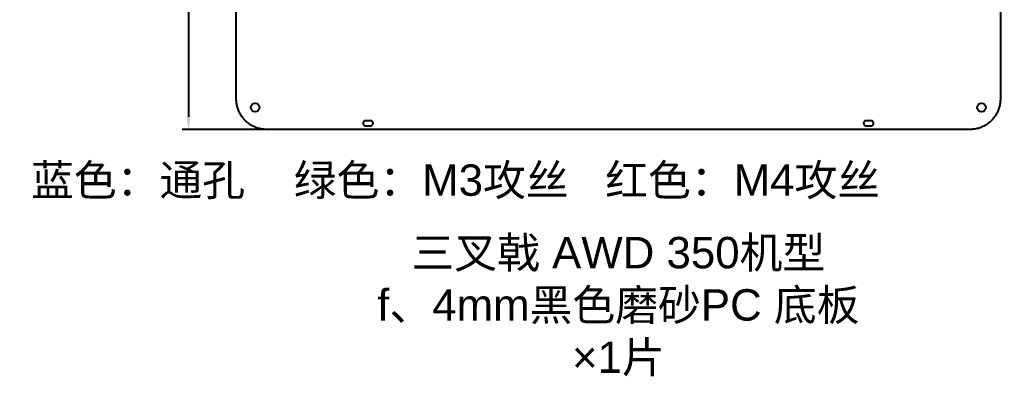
# Model space of a CAD drawing. Header units: millimetres. Extents: x 1343 to 3292, y -927 to 482.
# Drawn here: x 2667 to 3292, y -927 to -699 of the extents above; entities that cross this region are included whole.
import ezdxf

# ---------------------------------------------------------------- set-up
doc = ezdxf.new("R2010")
doc.units = ezdxf.units.MM
doc.header["$MEASUREMENT"] = 0
doc.layers.add('二、面板部分$1.PC 面板部分', color=7, linetype='Continuous')
doc.styles.add('Arial Regular', font='')
doc.styles.get('Arial Regular').set_extended_font_data('Arial')
doc.dimstyles.new('默认值', dxfattribs={"dimscale": 4, "dimtxt": 2.5, "dimasz": 2, "dimexe": 1, "dimexo": 0.5, "dimgap": 0.8, "dimtad": 1, "dimtoh": 1, "dimzin": 1, "dimdsep": 46, "dimtxsty": 'Arial Regular', "dimcen": 0.5, "dimadec": 1, "dimazin": 1, "dimtfac": 1, "dimtdec": 4, "dimtix": 1, "dimtofl": 0, "dimtmove": 1, "dimatfit": 3, "dimfxl": 1, "dimtolj": 1, "dimtzin": 1, "dimarcsym": 0})

# ---------------------------------------------------------------- blocks, each defined once
blk = doc.blocks.new('*D12')
at = {"layer": 'Defpoints', "color": 0}
for p in [(2824.11, -282.53), (2774.11, -769.53), (2824.11, -769.53)]:
    blk.add_point(p, dxfattribs=at)
at = {"layer": '二、面板部分$1.PC 面板部分', "color": 0, "lineweight": -2}
for p, q in [((2822.11, -282.53), (2770.11, -282.53)), ((2774.11, -290.53), (2774.11, -761.53)), ((2822.11, -769.53), (2770.11, -769.53))]:
    blk.add_line(p, q, dxfattribs=at)
at = {"layer": '二、面板部分$1.PC 面板部分', "color": 0}
for points in [[(2775.44, -290.53), (2772.77, -290.53), (2774.11, -282.53)], [(2772.77, -761.53), (2775.44, -761.53), (2774.11, -769.53)]]:
    blk.add_solid(points, dxfattribs=at)
at = {"layer": '二、面板部分$1.PC 面板部分', "color": 0, "insert": (2765.8, -526.03), "char_height": 10, "attachment_point": 5, "rotation": 90, "style": 'Arial Regular'}
blk.add_mtext('\\A1;487.00', dxfattribs=at)

msp = doc.modelspace()

# ---------------------------------------------------------------- linework, layer by layer
at = {"layer": '二、面板部分$1.PC 面板部分', "color": 7}
for p, q in [((2804.605, -750.035), (2804.605, -302.035)), ((3291.605, -302.035), (3291.605, -750.035)), ((2804.617, -750.701), (2804.605, -750.035)), ((3291.605, -750.035), (3291.594, -750.701)), ((2804.651, -751.366), (2804.617, -750.701)), ((2804.708, -752.029), (2804.651, -751.366)), ((2804.787, -752.69), (2804.708, -752.029)), ((2804.889, -753.348), (2804.787, -752.69)), ((2805.013, -754.002), (2804.889, -753.348)), ((2805.16, -754.652), (2805.013, -754.002)), ((2805.328, -755.296), (2805.16, -754.652)), ((2805.519, -755.934), (2805.328, -755.296)), ((2805.731, -756.565), (2805.519, -755.934)), ((3290.692, -755.934), (3290.479, -756.565)), ((3290.882, -755.296), (3290.692, -755.934)), ((3291.051, -754.652), (3290.882, -755.296)), ((3291.198, -754.002), (3291.051, -754.652)), ((3291.322, -753.348), (3291.198, -754.002)), ((3291.424, -752.69), (3291.322, -753.348)), ((3291.503, -752.029), (3291.424, -752.69)), ((3291.56, -751.366), (3291.503, -752.029)), ((3291.594, -750.701), (3291.56, -751.366)), ((2805.965, -757.188), (2805.731, -756.565)), ((2806.22, -757.804), (2805.965, -757.188)), ((2806.495, -758.41), (2806.22, -757.804)), ((2806.792, -759.006), (2806.495, -758.41)), ((2807.108, -759.592), (2806.792, -759.006)), ((2807.444, -760.167), (2807.108, -759.592)), ((2807.8, -760.73), (2807.444, -760.167)), ((2808.174, -761.28), (2807.8, -760.73)), ((2808.568, -761.817), (2808.174, -761.28)), ((2808.979, -762.341), (2808.568, -761.817)), ((2809.408, -762.85), (2808.979, -762.341)), ((3287.232, -762.341), (3286.803, -762.85)), ((3287.643, -761.817), (3287.232, -762.341)), ((3288.036, -761.28), (3287.643, -761.817)), ((3288.411, -760.73), (3288.036, -761.28)), ((3288.767, -760.167), (3288.411, -760.73)), ((3289.103, -759.592), (3288.767, -760.167)), ((3289.419, -759.006), (3289.103, -759.592)), ((3289.715, -758.41), (3289.419, -759.006)), ((3289.991, -757.804), (3289.715, -758.41)), ((3290.246, -757.188), (3289.991, -757.804)), ((3290.479, -756.565), (3290.246, -757.188)), ((2809.854, -763.345), (2809.408, -762.85)), ((2810.317, -763.823), (2809.854, -763.345)), ((2810.796, -764.286), (2810.317, -763.823)), ((2811.29, -764.732), (2810.796, -764.286)), ((2811.799, -765.161), (2811.29, -764.732)), ((2812.323, -765.573), (2811.799, -765.161)), ((2812.86, -765.966), (2812.323, -765.573)), ((2813.411, -766.34), (2812.86, -765.966)), ((2813.973, -766.696), (2813.411, -766.34)), ((2814.548, -767.032), (2813.973, -766.696)), ((2815.134, -767.349), (2814.548, -767.032)), ((2815.73, -767.645), (2815.134, -767.349)), ((2816.337, -767.92), (2815.73, -767.645)), ((2816.952, -768.175), (2816.337, -767.92)), ((2817.575, -768.409), (2816.952, -768.175)), ((2818.206, -768.621), (2817.575, -768.409)), ((2818.844, -768.812), (2818.206, -768.621)), ((2819.488, -768.98), (2818.844, -768.812)), ((3277.366, -768.812), (3276.722, -768.98)), ((3278.004, -768.621), (3277.366, -768.812)), ((3278.636, -768.409), (3278.004, -768.621)), ((3279.259, -768.175), (3278.636, -768.409)), ((3279.874, -767.92), (3279.259, -768.175)), ((3280.48, -767.645), (3279.874, -767.92)), ((3281.077, -767.349), (3280.48, -767.645)), ((3281.663, -767.032), (3281.077, -767.349)), ((3282.237, -766.696), (3281.663, -767.032)), ((3282.8, -766.34), (3282.237, -766.696)), ((3283.351, -765.966), (3282.8, -766.34)), ((3283.888, -765.573), (3283.351, -765.966)), ((3284.412, -765.161), (3283.888, -765.573)), ((3284.921, -764.732), (3284.412, -765.161)), ((3285.415, -764.286), (3284.921, -764.732)), ((3285.894, -763.823), (3285.415, -764.286)), ((3286.357, -763.345), (3285.894, -763.823)), ((3286.803, -762.85), (3286.357, -763.345)), ((2820.138, -769.127), (2819.488, -768.98)), ((2820.792, -769.251), (2820.138, -769.127)), ((2821.45, -769.353), (2820.792, -769.251)), ((2822.111, -769.433), (2821.45, -769.353)), ((2822.775, -769.489), (2822.111, -769.433)), ((2823.44, -769.523), (2822.775, -769.489)), ((2824.105, -769.535), (2823.44, -769.523)), ((3272.105, -769.535), (2824.105, -769.535)), ((3272.771, -769.523), (3272.105, -769.535)), ((3273.436, -769.489), (3272.771, -769.523)), ((3274.1, -769.433), (3273.436, -769.489)), ((3274.761, -769.353), (3274.1, -769.433)), ((3275.419, -769.251), (3274.761, -769.353)), ((3276.073, -769.127), (3275.419, -769.251)), ((3276.722, -768.98), (3276.073, -769.127))]:
    msp.add_line(p, q, dxfattribs=at)
at = {"layer": '二、面板部分$1.PC 面板部分', "color": 5}
for p, q in [((2885.408, -765.452), (2885.406, -765.507)), ((2885.406, -765.507), (2885.406, -765.562)), ((2885.406, -765.562), (2885.408, -765.618)), ((2885.412, -765.397), (2885.408, -765.452)), ((2885.408, -765.618), (2885.412, -765.673)), ((2885.417, -765.342), (2885.412, -765.397)), ((2885.412, -765.673), (2885.417, -765.728)), ((2885.425, -765.287), (2885.417, -765.342)), ((2885.417, -765.728), (2885.425, -765.782)), ((2885.434, -765.233), (2885.425, -765.287)), ((2885.425, -765.782), (2885.434, -765.837)), ((2885.446, -765.179), (2885.434, -765.233)), ((2885.434, -765.837), (2885.446, -765.891)), ((2885.459, -765.125), (2885.446, -765.179)), ((2885.446, -765.891), (2885.459, -765.944)), ((2885.474, -765.072), (2885.459, -765.125)), ((2885.459, -765.944), (2885.474, -765.998)), ((2885.491, -765.019), (2885.474, -765.072)), ((2885.474, -765.998), (2885.491, -766.05)), ((2885.51, -764.967), (2885.491, -765.019)), ((2885.491, -766.05), (2885.51, -766.102)), ((2885.53, -764.916), (2885.51, -764.967)), ((2885.51, -766.102), (2885.53, -766.153)), ((2885.552, -764.866), (2885.53, -764.916)), ((2885.53, -766.153), (2885.552, -766.204)), ((2885.576, -764.816), (2885.552, -764.866)), ((2885.552, -766.204), (2885.576, -766.254)), ((2885.602, -764.767), (2885.576, -764.816)), ((2885.576, -766.254), (2885.602, -766.303)), ((2885.629, -764.719), (2885.602, -764.767)), ((2885.602, -766.303), (2885.629, -766.351)), ((2885.658, -764.672), (2885.629, -764.719)), ((2885.629, -766.351), (2885.658, -766.398)), ((2885.689, -764.626), (2885.658, -764.672)), ((2885.658, -766.398), (2885.689, -766.444)), ((2885.721, -764.581), (2885.689, -764.626)), ((2885.689, -766.444), (2885.721, -766.489)), ((2885.755, -764.537), (2885.721, -764.581)), ((2885.721, -766.489), (2885.755, -766.532)), ((2885.79, -764.495), (2885.755, -764.537)), ((2885.755, -766.532), (2885.79, -766.575)), ((2885.826, -764.453), (2885.79, -764.495)), ((2885.79, -766.575), (2885.826, -766.616)), ((2885.864, -764.413), (2885.826, -764.453)), ((2885.826, -766.616), (2885.864, -766.656)), ((2885.904, -764.375), (2885.864, -764.413)), ((2885.864, -766.656), (2885.904, -766.695)), ((2885.945, -764.337), (2885.904, -764.375)), ((2885.904, -766.695), (2885.945, -766.732)), ((2885.987, -764.301), (2885.945, -764.337)), ((2885.945, -766.732), (2885.987, -766.768)), ((2886.03, -764.267), (2885.987, -764.301)), ((2885.987, -766.768), (2886.03, -766.803)), ((2886.074, -764.234), (2886.03, -764.267)), ((2886.03, -766.803), (2886.074, -766.836)), ((2886.12, -764.203), (2886.074, -764.234)), ((2886.074, -766.836), (2886.12, -766.867)), ((2886.166, -764.173), (2886.12, -764.203)), ((2886.12, -766.867), (2886.166, -766.897)), ((2886.214, -764.145), (2886.166, -764.173)), ((2886.166, -766.897), (2886.214, -766.925)), ((2886.262, -764.118), (2886.214, -764.145)), ((2886.214, -766.925), (2886.262, -766.952)), ((2886.311, -764.093), (2886.262, -764.118)), ((2886.262, -766.952), (2886.311, -766.976)), ((2886.362, -764.07), (2886.311, -764.093)), ((2886.311, -766.976), (2886.362, -766.999)), ((2886.412, -764.049), (2886.362, -764.07)), ((2886.362, -766.999), (2886.412, -767.021)), ((2886.464, -764.029), (2886.412, -764.049)), ((2886.412, -767.021), (2886.464, -767.04)), ((2886.516, -764.011), (2886.464, -764.029)), ((2886.464, -767.04), (2886.516, -767.058)), ((2886.569, -763.995), (2886.516, -764.011)), ((2886.516, -767.058), (2886.569, -767.074)), ((2886.623, -763.981), (2886.569, -763.995)), ((2886.569, -767.074), (2886.623, -767.088)), ((2886.677, -763.969), (2886.623, -763.981)), ((2886.623, -767.088), (2886.677, -767.101)), ((2886.731, -763.959), (2886.677, -763.969)), ((2886.677, -767.101), (2886.731, -767.111)), ((2886.785, -763.95), (2886.731, -763.959)), ((2886.731, -767.111), (2886.785, -767.12)), ((2886.84, -763.943), (2886.785, -763.95)), ((2886.785, -767.12), (2886.84, -767.126)), ((2886.895, -763.939), (2886.84, -763.943)), ((2886.84, -767.126), (2886.895, -767.131)), ((2886.95, -763.936), (2886.895, -763.939)), ((2886.895, -767.131), (2886.95, -767.134)), ((2887.006, -763.935), (2886.95, -763.936)), ((2886.95, -767.134), (2887.006, -767.135)), ((2890.206, -763.935), (2887.006, -763.935)), ((2887.006, -767.135), (2888.606, -767.135)), ((2888.606, -767.135), (2890.206, -767.135)), ((2890.261, -763.936), (2890.206, -763.935)), ((2890.206, -767.135), (2890.261, -767.134)), ((2890.316, -763.939), (2890.261, -763.936)), ((2890.261, -767.134), (2890.316, -767.131)), ((2890.371, -763.943), (2890.316, -763.939)), ((2890.316, -767.131), (2890.371, -767.126)), ((2890.426, -763.95), (2890.371, -763.943)), ((2890.371, -767.126), (2890.426, -767.12)), ((2890.48, -763.959), (2890.426, -763.95)), ((2890.426, -767.12), (2890.48, -767.111)), ((2890.535, -763.969), (2890.48, -763.959)), ((2890.48, -767.111), (2890.535, -767.101)), ((2890.588, -763.981), (2890.535, -763.969)), ((2890.535, -767.101), (2890.588, -767.088)), ((2890.642, -763.995), (2890.588, -763.981)), ((2890.588, -767.088), (2890.642, -767.074)), ((2890.695, -764.011), (2890.642, -763.995)), ((2890.642, -767.074), (2890.695, -767.058)), ((2890.747, -764.029), (2890.695, -764.011)), ((2890.695, -767.058), (2890.747, -767.04)), ((2890.799, -764.049), (2890.747, -764.029)), ((2890.747, -767.04), (2890.799, -767.021)), ((2890.85, -764.07), (2890.799, -764.049)), ((2890.799, -767.021), (2890.85, -766.999)), ((2890.9, -764.093), (2890.85, -764.07)), ((2890.85, -766.999), (2890.9, -766.976)), ((2890.949, -764.118), (2890.9, -764.093)), ((2890.9, -766.976), (2890.949, -766.952)), ((2890.998, -764.145), (2890.949, -764.118)), ((2890.949, -766.952), (2890.998, -766.925)), ((2891.045, -764.173), (2890.998, -764.145)), ((2890.998, -766.925), (2891.045, -766.897)), ((2891.092, -764.203), (2891.045, -764.173)), ((2891.045, -766.897), (2891.092, -766.867)), ((2891.137, -764.234), (2891.092, -764.203)), ((2891.092, -766.867), (2891.137, -766.836)), ((2891.181, -764.267), (2891.137, -764.234)), ((2891.137, -766.836), (2891.181, -766.803)), ((2891.225, -764.301), (2891.181, -764.267)), ((2891.181, -766.803), (2891.225, -766.768)), ((2891.267, -764.337), (2891.225, -764.301)), ((2891.225, -766.768), (2891.267, -766.732)), ((2891.307, -764.375), (2891.267, -764.337)), ((2891.267, -766.732), (2891.307, -766.695)), ((2891.347, -764.413), (2891.307, -764.375)), ((2891.307, -766.695), (2891.347, -766.656)), ((2891.385, -764.453), (2891.347, -764.413)), ((2891.347, -766.656), (2891.385, -766.616)), ((2891.421, -764.495), (2891.385, -764.453)), ((2891.385, -766.616), (2891.421, -766.575)), ((2891.456, -764.537), (2891.421, -764.495)), ((2891.421, -766.575), (2891.456, -766.532)), ((2891.49, -764.581), (2891.456, -764.537)), ((2891.456, -766.532), (2891.49, -766.489)), ((2891.522, -764.626), (2891.49, -764.581)), ((2891.49, -766.489), (2891.522, -766.444)), ((2891.553, -764.672), (2891.522, -764.626)), ((2891.522, -766.444), (2891.553, -766.398)), ((2891.582, -764.719), (2891.553, -764.672)), ((2891.553, -766.398), (2891.582, -766.351)), ((2891.609, -764.767), (2891.582, -764.719)), ((2891.582, -766.351), (2891.609, -766.303)), ((2891.635, -764.816), (2891.609, -764.767)), ((2891.609, -766.303), (2891.635, -766.254)), ((2891.659, -764.866), (2891.635, -764.816)), ((2891.635, -766.254), (2891.659, -766.204)), ((2891.681, -764.916), (2891.659, -764.866)), ((2891.659, -766.204), (2891.681, -766.153)), ((2891.702, -764.967), (2891.681, -764.916)), ((2891.681, -766.153), (2891.702, -766.102)), ((2891.72, -765.019), (2891.702, -764.967)), ((2891.702, -766.102), (2891.72, -766.05)), ((2891.737, -765.072), (2891.72, -765.019)), ((2891.72, -766.05), (2891.737, -765.998)), ((2891.752, -765.125), (2891.737, -765.072)), ((2891.737, -765.998), (2891.752, -765.944)), ((2891.765, -765.179), (2891.752, -765.125)), ((2891.752, -765.944), (2891.765, -765.891)), ((2891.777, -765.233), (2891.765, -765.179)), ((2891.765, -765.891), (2891.777, -765.837)), ((2891.786, -765.287), (2891.777, -765.233)), ((2891.777, -765.837), (2891.786, -765.782)), ((2891.794, -765.342), (2891.786, -765.287)), ((2891.786, -765.782), (2891.794, -765.728)), ((2891.8, -765.397), (2891.794, -765.342)), ((2891.794, -765.728), (2891.8, -765.673)), ((2891.803, -765.452), (2891.8, -765.397)), ((2891.8, -765.673), (2891.803, -765.618)), ((2891.805, -765.507), (2891.803, -765.452)), ((2891.803, -765.618), (2891.805, -765.562)), ((2891.805, -765.562), (2891.805, -765.507)), ((3204.408, -765.452), (3204.406, -765.507)), ((3204.406, -765.507), (3204.406, -765.562)), ((3204.406, -765.562), (3204.408, -765.618)), ((3204.412, -765.397), (3204.408, -765.452)), ((3204.408, -765.618), (3204.412, -765.673)), ((3204.417, -765.342), (3204.412, -765.397)), ((3204.412, -765.673), (3204.417, -765.728)), ((3204.425, -765.287), (3204.417, -765.342)), ((3204.417, -765.728), (3204.425, -765.782)), ((3204.434, -765.233), (3204.425, -765.287)), ((3204.425, -765.782), (3204.434, -765.837)), ((3204.446, -765.179), (3204.434, -765.233)), ((3204.434, -765.837), (3204.446, -765.891)), ((3204.459, -765.125), (3204.446, -765.179)), ((3204.446, -765.891), (3204.459, -765.944)), ((3204.474, -765.072), (3204.459, -765.125)), ((3204.459, -765.944), (3204.474, -765.998)), ((3204.491, -765.019), (3204.474, -765.072)), ((3204.474, -765.998), (3204.491, -766.05)), ((3204.51, -764.967), (3204.491, -765.019)), ((3204.491, -766.05), (3204.51, -766.102)), ((3204.53, -764.916), (3204.51, -764.967)), ((3204.51, -766.102), (3204.53, -766.153)), ((3204.552, -764.866), (3204.53, -764.916)), ((3204.53, -766.153), (3204.552, -766.204)), ((3204.576, -764.816), (3204.552, -764.866)), ((3204.552, -766.204), (3204.576, -766.254)), ((3204.602, -764.767), (3204.576, -764.816)), ((3204.576, -766.254), (3204.602, -766.303)), ((3204.629, -764.719), (3204.602, -764.767)), ((3204.602, -766.303), (3204.629, -766.351)), ((3204.658, -764.672), (3204.629, -764.719)), ((3204.629, -766.351), (3204.658, -766.398)), ((3204.689, -764.626), (3204.658, -764.672)), ((3204.658, -766.398), (3204.689, -766.444)), ((3204.721, -764.581), (3204.689, -764.626)), ((3204.689, -766.444), (3204.721, -766.489)), ((3204.755, -764.537), (3204.721, -764.581)), ((3204.721, -766.489), (3204.755, -766.532)), ((3204.79, -764.495), (3204.755, -764.537)), ((3204.755, -766.532), (3204.79, -766.575)), ((3204.826, -764.453), (3204.79, -764.495)), ((3204.79, -766.575), (3204.826, -766.616)), ((3204.864, -764.413), (3204.826, -764.453)), ((3204.826, -766.616), (3204.864, -766.656)), ((3204.904, -764.375), (3204.864, -764.413)), ((3204.864, -766.656), (3204.904, -766.695)), ((3204.945, -764.337), (3204.904, -764.375)), ((3204.904, -766.695), (3204.945, -766.732)), ((3204.987, -764.301), (3204.945, -764.337)), ((3204.945, -766.732), (3204.987, -766.768)), ((3205.03, -764.267), (3204.987, -764.301)), ((3204.987, -766.768), (3205.03, -766.803)), ((3205.074, -764.234), (3205.03, -764.267)), ((3205.03, -766.803), (3205.074, -766.836)), ((3205.12, -764.203), (3205.074, -764.234)), ((3205.074, -766.836), (3205.12, -766.867)), ((3205.166, -764.173), (3205.12, -764.203)), ((3205.12, -766.867), (3205.166, -766.897)), ((3205.214, -764.145), (3205.166, -764.173)), ((3205.166, -766.897), (3205.214, -766.925)), ((3205.262, -764.118), (3205.214, -764.145)), ((3205.214, -766.925), (3205.262, -766.952)), ((3205.311, -764.093), (3205.262, -764.118)), ((3205.262, -766.952), (3205.311, -766.976)), ((3205.362, -764.07), (3205.311, -764.093)), ((3205.311, -766.976), (3205.362, -766.999)), ((3205.412, -764.049), (3205.362, -764.07)), ((3205.362, -766.999), (3205.412, -767.021)), ((3205.464, -764.029), (3205.412, -764.049)), ((3205.412, -767.021), (3205.464, -767.04)), ((3205.516, -764.011), (3205.464, -764.029)), ((3205.464, -767.04), (3205.516, -767.058)), ((3205.569, -763.995), (3205.516, -764.011)), ((3205.516, -767.058), (3205.569, -767.074)), ((3205.623, -763.981), (3205.569, -763.995)), ((3205.569, -767.074), (3205.623, -767.088)), ((3205.677, -763.969), (3205.623, -763.981)), ((3205.623, -767.088), (3205.677, -767.101)), ((3205.731, -763.959), (3205.677, -763.969)), ((3205.677, -767.101), (3205.731, -767.111)), ((3205.785, -763.95), (3205.731, -763.959)), ((3205.731, -767.111), (3205.785, -767.12)), ((3205.84, -763.943), (3205.785, -763.95)), ((3205.785, -767.12), (3205.84, -767.126)), ((3205.895, -763.939), (3205.84, -763.943)), ((3205.84, -767.126), (3205.895, -767.131)), ((3205.95, -763.936), (3205.895, -763.939)), ((3205.895, -767.131), (3205.95, -767.134)), ((3206.006, -763.935), (3205.95, -763.936)), ((3205.95, -767.134), (3206.006, -767.135)), ((3209.206, -763.935), (3206.006, -763.935)), ((3206.006, -767.135), (3207.606, -767.135)), ((3207.606, -767.135), (3209.206, -767.135)), ((3209.261, -763.936), (3209.206, -763.935)), ((3209.206, -767.135), (3209.261, -767.134)), ((3209.316, -763.939), (3209.261, -763.936)), ((3209.261, -767.134), (3209.316, -767.131)), ((3209.371, -763.943), (3209.316, -763.939)), ((3209.316, -767.131), (3209.371, -767.126)), ((3209.426, -763.95), (3209.371, -763.943)), ((3209.371, -767.126), (3209.426, -767.12)), ((3209.48, -763.959), (3209.426, -763.95)), ((3209.426, -767.12), (3209.48, -767.111)), ((3209.535, -763.969), (3209.48, -763.959)), ((3209.48, -767.111), (3209.535, -767.101)), ((3209.588, -763.981), (3209.535, -763.969)), ((3209.535, -767.101), (3209.588, -767.088)), ((3209.642, -763.995), (3209.588, -763.981)), ((3209.588, -767.088), (3209.642, -767.074)), ((3209.695, -764.011), (3209.642, -763.995)), ((3209.642, -767.074), (3209.695, -767.058)), ((3209.747, -764.029), (3209.695, -764.011)), ((3209.695, -767.058), (3209.747, -767.04)), ((3209.799, -764.049), (3209.747, -764.029)), ((3209.747, -767.04), (3209.799, -767.021)), ((3209.85, -764.07), (3209.799, -764.049)), ((3209.799, -767.021), (3209.85, -766.999)), ((3209.9, -764.093), (3209.85, -764.07)), ((3209.85, -766.999), (3209.9, -766.976)), ((3209.949, -764.118), (3209.9, -764.093)), ((3209.9, -766.976), (3209.949, -766.952)), ((3209.998, -764.145), (3209.949, -764.118)), ((3209.949, -766.952), (3209.998, -766.925)), ((3210.045, -764.173), (3209.998, -764.145)), ((3209.998, -766.925), (3210.045, -766.897)), ((3210.092, -764.203), (3210.045, -764.173)), ((3210.045, -766.897), (3210.092, -766.867)), ((3210.137, -764.234), (3210.092, -764.203)), ((3210.092, -766.867), (3210.137, -766.836)), ((3210.181, -764.267), (3210.137, -764.234)), ((3210.137, -766.836), (3210.181, -766.803)), ((3210.225, -764.301), (3210.181, -764.267)), ((3210.181, -766.803), (3210.225, -766.768)), ((3210.267, -764.337), (3210.225, -764.301)), ((3210.225, -766.768), (3210.267, -766.732)), ((3210.307, -764.375), (3210.267, -764.337)), ((3210.267, -766.732), (3210.307, -766.695)), ((3210.347, -764.413), (3210.307, -764.375)), ((3210.307, -766.695), (3210.347, -766.656)), ((3210.385, -764.453), (3210.347, -764.413)), ((3210.347, -766.656), (3210.385, -766.616)), ((3210.421, -764.495), (3210.385, -764.453)), ((3210.385, -766.616), (3210.421, -766.575)), ((3210.456, -764.537), (3210.421, -764.495)), ((3210.421, -766.575), (3210.456, -766.532)), ((3210.49, -764.581), (3210.456, -764.537)), ((3210.456, -766.532), (3210.49, -766.489)), ((3210.522, -764.626), (3210.49, -764.581)), ((3210.49, -766.489), (3210.522, -766.444)), ((3210.553, -764.672), (3210.522, -764.626)), ((3210.522, -766.444), (3210.553, -766.398)), ((3210.582, -764.719), (3210.553, -764.672)), ((3210.553, -766.398), (3210.582, -766.351)), ((3210.609, -764.767), (3210.582, -764.719)), ((3210.582, -766.351), (3210.609, -766.303)), ((3210.635, -764.816), (3210.609, -764.767)), ((3210.609, -766.303), (3210.635, -766.254)), ((3210.659, -764.866), (3210.635, -764.816)), ((3210.635, -766.254), (3210.659, -766.204)), ((3210.681, -764.916), (3210.659, -764.866)), ((3210.659, -766.204), (3210.681, -766.153)), ((3210.702, -764.967), (3210.681, -764.916)), ((3210.681, -766.153), (3210.702, -766.102)), ((3210.72, -765.019), (3210.702, -764.967)), ((3210.702, -766.102), (3210.72, -766.05)), ((3210.737, -765.072), (3210.72, -765.019)), ((3210.72, -766.05), (3210.737, -765.998)), ((3210.752, -765.125), (3210.737, -765.072)), ((3210.737, -765.998), (3210.752, -765.944)), ((3210.765, -765.179), (3210.752, -765.125)), ((3210.752, -765.944), (3210.765, -765.891)), ((3210.777, -765.233), (3210.765, -765.179)), ((3210.765, -765.891), (3210.777, -765.837)), ((3210.786, -765.287), (3210.777, -765.233)), ((3210.777, -765.837), (3210.786, -765.782)), ((3210.794, -765.342), (3210.786, -765.287)), ((3210.786, -765.782), (3210.794, -765.728)), ((3210.8, -765.397), (3210.794, -765.342)), ((3210.794, -765.728), (3210.8, -765.673)), ((3210.803, -765.452), (3210.8, -765.397)), ((3210.8, -765.673), (3210.803, -765.618)), ((3210.805, -765.507), (3210.803, -765.452)), ((3210.803, -765.618), (3210.805, -765.562)), ((3210.805, -765.562), (3210.805, -765.507))]:
    msp.add_line(p, q, dxfattribs=at)
for centre in [(2816.606, -755.522), (3279.605, -755.522)]:
    msp.add_circle(centre, 2.7, dxfattribs=at)

# ---------------------------------------------------------------- texts
at = {"layer": '二、面板部分$1.PC 面板部分', "color": 1, "insert": (2841.129, -791.816), "char_height": 20, "width": 1554.56522, "attachment_point": 2, "style": 'Arial Regular'}
msp.add_mtext('青色：正面刻线  蓝色：通孔    绿色：M3攻丝   红色：M4攻丝', dxfattribs=at)
at = {"layer": '二、面板部分$1.PC 面板部分', "color": 5, "insert": (3048.127, -838.035), "char_height": 20, "width": 660.21739, "attachment_point": 2, "style": 'Arial Regular'}
msp.add_mtext('{\\fArial;三}{\\fArial;叉}{\\fArial;戟 AWD 350}{\\fArial;机}{\\fArial;型}\\P{\\fArial;f}{\\fArial;、4mm}{\\fArial;黑}{\\fArial;色}{\\fArial;磨}{\\fArial;砂PC }{\\fArial;底}{\\fArial;板}\\P{\\fArial;×1}{\\fArial;片}\\P', dxfattribs=at)

# ---------------------------------------------------------------- dimensions: what is measured, and where the dimension line sits
at = {"layer": '二、面板部分$1.PC 面板部分', "color": 7}
dim = msp.add_linear_dim(base=(2774.105, -769.535, -582.048), p1=(2824.105, -282.535, -582.048), p2=(2824.105, -769.535, -582.048), angle=90, dimstyle='默认值', override={"dimscale": 4, "dimtxt": 2.5, "dimasz": 2, "dimexe": 1, "dimexo": 0.5, "dimgap": 0.8, "dimtad": 1, "dimtih": 0, "dimdec": 2, "dimzin": 1, "dimtxsty": 'Arial Regular', "dimsah": 0, "dimcen": 0.5, "dimadec": 1, "dimazin": 1, "dimtix": 0, "dimtmove": 0, "dimtzin": 1}, dxfattribs=at)
dim.commit()
dim.dimension.update_dxf_attribs({"geometry": '*D12', "text_midpoint": (2765.8, -526.035, -582.048)})

doc.saveas('drawing.dxf')
